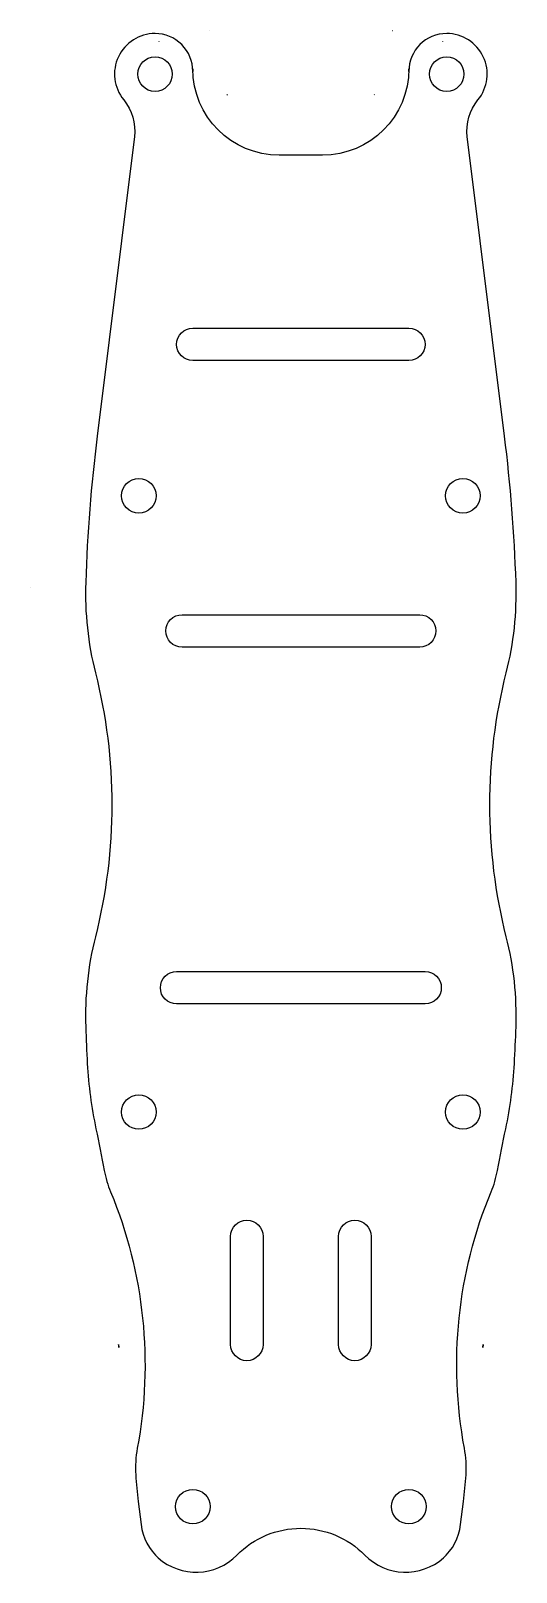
# Model space of a CAD drawing. Header units: millimetres. Extents: x -25 to 180, y -71 to 72.
# Drawn here: x -25 to 19.9, y -71.1 to 71.5 of the extents above; entities outside this region: 1.
import ezdxf

# ---------------------------------------------------------------- set-up
doc = ezdxf.new("R2010")
doc.units = ezdxf.units.MM
doc.layers.get('0').update_dxf_attribs({"linetype": 'CONTINUOUS'})

msp = doc.modelspace()

# ---------------------------------------------------------------- linework, layer by layer
for p, q in [((-8.502258207584319, 71.49999846890569), (-8.499999083578587, 71.49999846890569)), ((8.502260293746886, 71.49999846890569), (8.500001169741154, 71.49999846890569)), ((-13.128352722721637, 70.49552939654035), (-13.12500093238743, 70.49999845040539)), ((13.125000932368707, 70.49999845040377), (13.128352868035975, 70.4955292027613)), ((-6.800000074505803, 65.60000096857547), (-6.8396218577927215, 65.54717192419294)), ((-6.800000074505803, 65.60000096857547), (-6.8396218577927215, 65.54717192419294)), ((6.805085827984669, 65.59321996393699), (6.8000000745056965, 65.60000096857549)), ((6.805085827984669, 65.59321996393699), (6.800000074505803, 65.60000096857547)), ((-20, 25), (-20, 25)), ((-16.875643401178237, -50.00000074505806), (-16.840739458881444, -50.279117336400816)), ((16.840737670742207, -50.2791316356258), (16.875643401178237, -50.00000074505806)), ((16.875643401178237, -50.00000074505806), (16.840737670742207, -50.2791316356258))]:
    msp.add_line(p, q)
for points in [[(-19.019812468766666, 12.130798209506981, -0.12451730648762785), (-19.019812468766656, -12.281387592359852, 0.07035049858791474), (-19.91937087388095, -20.633568728787488, 0.005659203630141767), (-19.768331558179213, -24.025621133583765, 0.03809195974301444), (-18.967546613859625, -30.058590125561867, -0.005751320300717471), (-18.20161554441032, -33.90399111451407, 0.05193088323187345), (-17.61145862642464, -35.88980132919345, -0.1453703749609772), (-15.1393782068649, -59.5914243810536, 0.061767456154838404), (-15.290446499561554, -62.04809174751987, 0.015612108311908101), (-15.058072063055015, -64.53458575283318), (-14.79223228313888, -66.66042851817333, 0.18279493162167001), (-13.139792160009947, -69.78847811201378), (-13.203066488617026, -69.73262351297612, 0.39830724468366785), (-5.919605406662258, -69.47834799693331, -0.4186676016895015), (5.9196054066623205, -69.47834799693331, 0.39830724468366896), (13.203066488617097, -69.73262351297609), (13.139792160009982, -69.78847811201375, 0.1827949316216716), (14.79223228313895, -66.66042851817332), (15.058072063055103, -64.53458575283275, 0.015612108311901428), (15.29044649956157, -62.04809174751987, 0.061767456154838404), (15.139378206864896, -59.5914243810536, -0.1453703749609772), (17.611458626424653, -35.88980132919345, 0.05193088323187372), (18.201615544410537, -33.903991114513815, -0.005751320300715028), (18.967546613859582, -30.058590125563267, 0.03809195974300638), (19.76833155817907, -24.02562113358576, 0.005659203630147898), (19.919370873881014, -20.633568728786422, 0.07035049858793015), (19.019812468766645, -12.28138759235884, -0.12451730648762785), (19.01981246876673, 12.130798209508393, 0.0703504985879077), (19.91937087388102, 20.48297934593613, 0.02263893132205456), (18.855396249145482, 34.01762419713869), (15.499999653548002, 60.99999863654375), (15.411610059714159, 61.71078230977666, -0.20556605475829898), (16.39873454847219, 65.120955149318, 0.6332552963606468), (13.499958900046227, 71.24999855806904, 0.41421040422601313), (9.999998793333766, 67.74999640411224), (9.999998641389134, 67.99686763517614, -0.4140988559643279), (1.9999992549419332, 60.00000081956386), (-1.999998435378067, 60.00000081956385, -0.41421356237309503), (-9.999998435378075, 68.00000081956385), (-9.999998435378075, 67.74999855831263, 0.4142136540265272), (-13.499999530613422, 71.24999855831246, 0.6332510036054876), (-16.398732559749963, 65.12095672962202, -0.20556591270630376), (-15.411609627372549, 61.71078578644551), (-15.499999653548002, 60.99999863654375), (-18.855396249145677, 34.017624197137366, 0.022638931322050877), (-19.91937087388106, 20.482979345934496, 0.07035049858791596)], [(10.000000149011612, 44.00000065565109, -0.9999999999999999), (10.000000149011612, 41.00000061094761), (-10.000000149011612, 41.00000061094761, -0.9999999999999999), (-10.000000149011612, 44.00000065565109)], [(-25, 20.001930399112595), (-25, 19.99807019693385, -0.00019301011325132574)], [(11.00000007450582, 17.50000029802322, -0.9999999999999999), (11.00000007450582, 14.500000298023224), (-11.000001391768457, 14.500000298023224, -0.9999999999999999), (-11.000001391768457, 17.50000029802322)], [(11.5000001862645, -18.503378097240265), (-11.5000001862645, -18.503378097240265, -0.9999999999999999), (-11.5000001862645, -15.493787668303977), (11.5000001862645, -15.493787668303977, -0.9999999999999999)], [(-3.50000007450582, -40.00000059604645), (-3.50000007450582, -50.00000074505806, -0.9999999999999999), (-6.500000074505792, -50.00000074505806), (-6.500000074505792, -40.00000059604645, -0.9999999999999999)], [(6.500000074505792, -40.00000059604645), (6.500000074505792, -50.00000074505806, -0.9999999999999999), (3.50000007450582, -50.00000074505806), (3.50000007450582, -40.00000059604645, -0.9999999999999999)], [(-16.875643401178237, -50.00000074505806), (-16.840739458880723, -50.27911733640666, -0.00046876288542120414), (-16.87537766117476, -50.00000074505806)], [(16.875643401178237, -50.00000074505806), (16.875377633949622, -50.000000745056006, -0.0004687868974919279), (16.840737670742207, -50.2791316356258)]]:
    msp.add_lwpolyline(points, format="xyb", close=True)
for centre in [(-13.499998357146978, 67.49999855831264), (13.50000164285305, 67.49999855831264), (-14.999999180436134, 28.500000409781943), (15.000001266598701, 28.50000040978194), (-14.999999180436134, -28.50000040978193), (15.000001266598737, -28.50000040978194), (-10.000000149011612, -65.00000096857548), (10.000000149011612, -65.00000096857548)]:
    msp.add_circle(centre, 1.6000000000000003)
for centre, radius, start, end in [((-8.499999083578587, 70.50000100582838), 1.0000000149011614, 89.87056162090231, 90.12943837909772), ((8.500001169741154, 70.50000100582838), 1.0000000149011614, 89.87056162090231, 90.12943837910382), ((11.24999925494194, 70.24999846890567), 1.25, 180, 180)]:
    msp.add_arc(centre, radius, start, end)
msp.add_open_spline([(170, 0), (180, 0)], degree=1)

doc.saveas('drawing.dxf')
